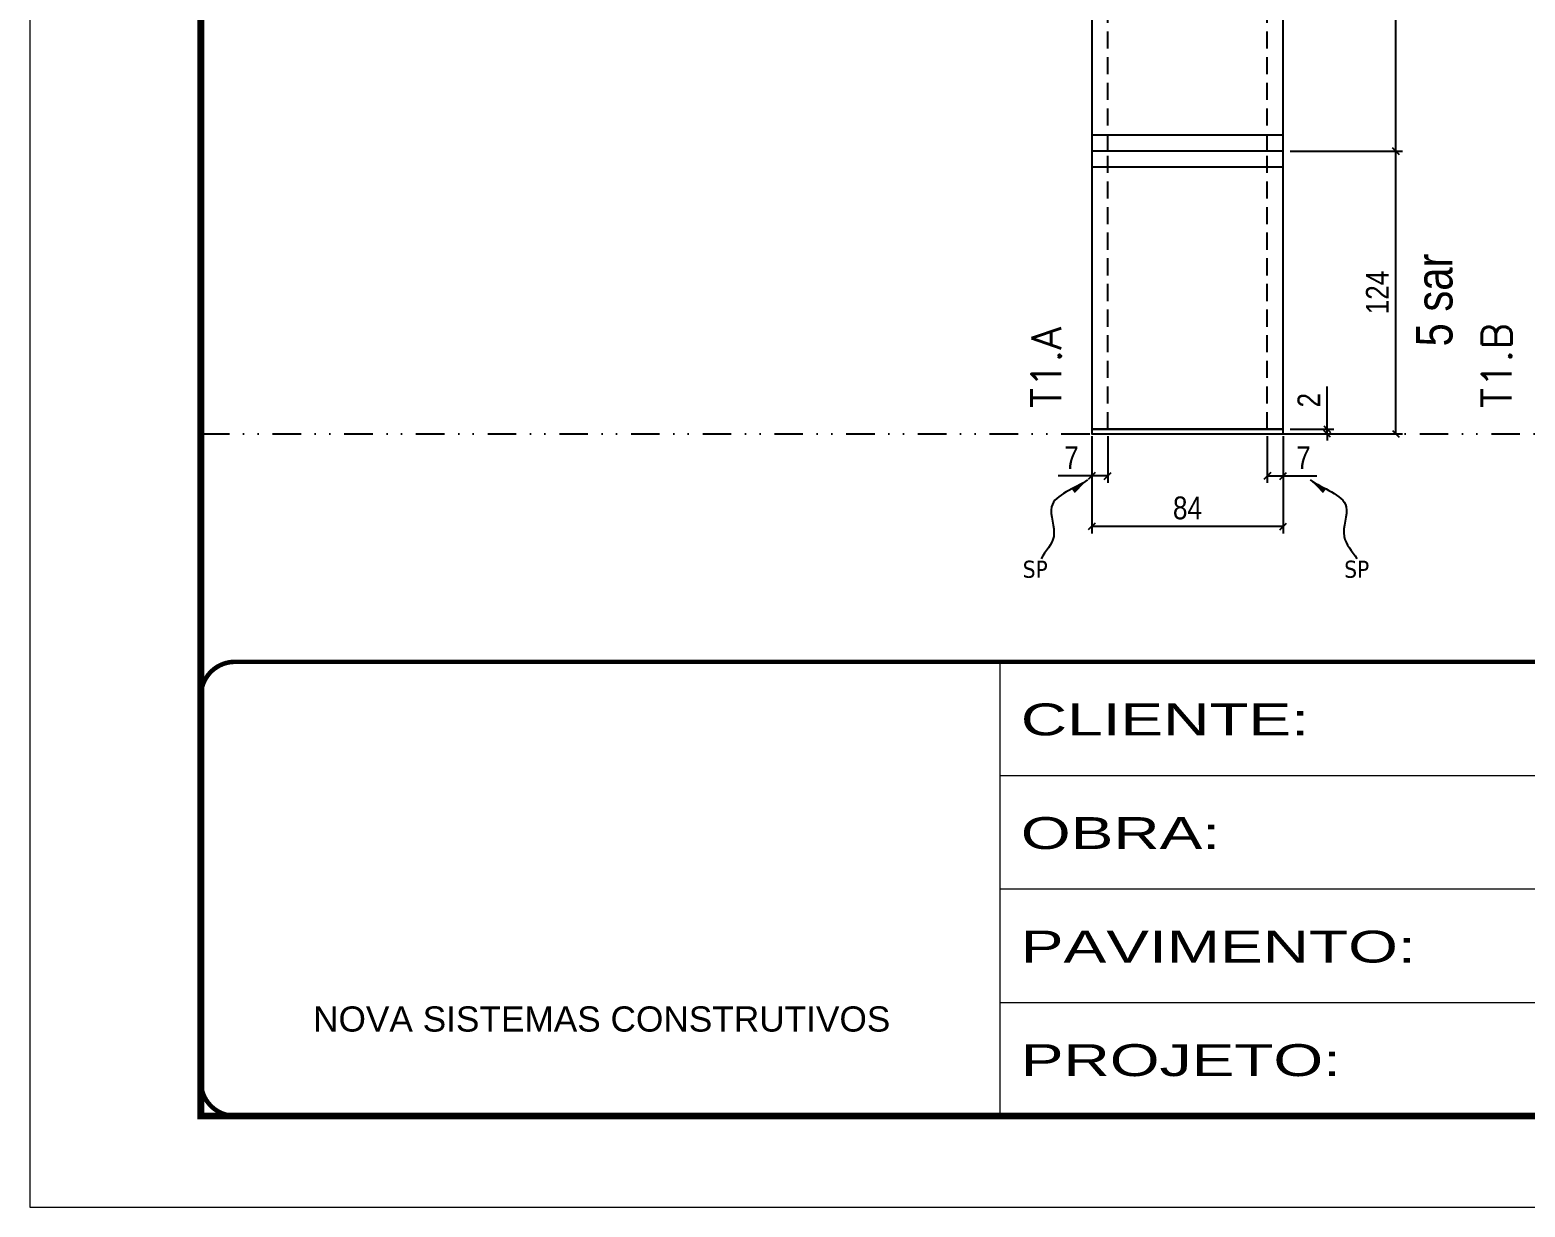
# Model space of a CAD drawing. Extents: x 14400 to 27878, y -21631 to 6985.
# Drawn here: x 17583 to 18239, y -6700 to -6183 of the extents above; entities that cross this region are included whole.
import ezdxf

# ---------------------------------------------------------------- set-up
doc = ezdxf.new("R2010")
doc.units = 0
for name, pattern in [('CONTINUO', [0]), ('DASHED', [0.75, 0.5, -0.25]), ('DIVIDE2', [0.625, 0.25, -0.125, 0, -0.125, 0, -0.125]), ('HIDDEN', [0.375, 0.25, -0.125])]:
    doc.linetypes.add(name, pattern=pattern)
for name, color, linetype in [('COTA', 241, 'Continuous'), ('NOMENCLATURA', 7, 'Continuous'), ('Nível', 160, 'Continuous'), ('Painéis', 200, 'Continuous'), ('SARR_2.2x7', 40, 'Continuous'), ('Sarrafo de Pressão', 42, 'HIDDEN'), ('texto', 7, 'Continuous')]:
    doc.layers.add(name, color=color, linetype=linetype)
for name, color, linetype, lineweight in [('Folhas', 255, 'Continuous', 9), ('SARRAFO DE PRESSAO', 251, 'DASHED', 9), ('Texto Seção', 7, 'Continuous', 15)]:
    doc.layers.add(name, color=color, linetype=linetype, lineweight=lineweight)
doc.styles.add('ARIAL', font='arial.ttf')
doc.styles.add('ARIAL_NARROW', font='ARIALN.TTF', dxfattribs={"height": 0.2})
doc.styles.add('COTA TECNICA', font='techl___.ttf', dxfattribs={"height": 10})
doc.styles.add('COTA TECNICA-50', font='techl___.ttf', dxfattribs={"height": 10})
doc.styles.add('REGUA-120', font='ROMANS.shx', dxfattribs={"height": 15})
doc.styles.get("Standard").update_dxf_attribs({"font": 'arial.ttf'})
doc.styles.add('Tecnologia', font='')
doc.styles.get('Tecnologia').set_extended_font_data('Forgotten Futurist')
doc.dimstyles.new('COTA PAINEL-50', dxfattribs={"dimtxt": 10, "dimasz": 3, "dimexe": 3, "dimexo": 3, "dimgap": 3, "dimtad": 1, "dimdec": 1, "dimzin": 12, "dimdsep": 46, "dimtxsty": 'COTA TECNICA-50', "dimblk1": 'OBLIQUE', "dimblk2": 'OBLIQUE', "dimsah": 1, "dimcen": 0.9, "dimclrd": 4, "dimclre": 4, "dimclrt": 240, "dimadec": 1, "dimazin": 3, "dimtfac": 1, "dimtdec": 1, "dimtmove": 0, "dimatfit": 3, "dimfxl": 1, "dimtolj": 1, "dimtzin": 12, "dimarcsym": 0})
doc.dimstyles.new('PAINEL', dxfattribs={"dimtxt": 10, "dimasz": 3, "dimexe": 3, "dimexo": 3, "dimgap": 3, "dimtad": 1, "dimdec": 1, "dimzin": 12, "dimdsep": 46, "dimtxsty": 'COTA TECNICA', "dimblk1": 'OBLIQUE', "dimblk2": 'OBLIQUE', "dimsah": 1, "dimcen": 0.9, "dimclrd": 4, "dimclre": 4, "dimclrt": 240, "dimadec": 1, "dimazin": 3, "dimtfac": 1, "dimtdec": 1, "dimtmove": 0, "dimatfit": 3, "dimfxl": 1, "dimtolj": 1, "dimtzin": 12, "dimarcsym": 0})
doc.dimstyles.get("Standard").update_dxf_attribs({"dimtxt": 0.18, "dimasz": 0.18, "dimexe": 0.18, "dimexo": 0.0625, "dimgap": 0.09, "dimtad": 0, "dimtih": 1, "dimtoh": 1, "dimdec": 4, "dimzin": 0, "dimdsep": 46, "dimtxsty": 'Standard', "dimcen": 0.09, "dimadec": 0, "dimazin": 0, "dimtfac": 1, "dimtdec": 4, "dimtofl": 0, "dimtmove": 0, "dimatfit": 3, "dimfxl": 1, "dimtolj": 1, "dimtzin": 0, "dimarcsym": 0})

# ---------------------------------------------------------------- blocks, each defined once
blk = doc.blocks.new('9999999999')
at = {"color": 30, "linetype": 'CONTINUO'}
for p, q in [((98564.56, 34230.21), (98564.56, 34429.45)), ((98564.56, 34379.64), (99583.98, 34379.64)), ((98564.56, 34329.83), (99487.98, 34329.83)), ((98564.56, 34280.02), (99487.98, 34280.02))]:
    blk.add_line(p, q, dxfattribs=at)
at = {"color": 30, "linetype": 'CONTINUO', "const_width": 2}
blk.add_lwpolyline([(99583.98, 34230.21), (99583.98, 34414.45, 0.414214), (99568.98, 34429.45), (98228.98, 34429.45, 0.414214), (98213.98, 34414.45), (98213.98, 34245.21, 0.414214), (98228.98, 34230.21), (99583.98, 34230.21)], format="xyb", dxfattribs=at)
at = {"layer": 'Folhas'}
blk.add_lwpolyline([(98138.98, 34190.21), (99623.98, 34190.21), (99623.98, 35240.21), (98138.98, 35240.21)], close=True, dxfattribs=at)
at = {"layer": 'Folhas', "color": 30, "const_width": 3}
blk.add_lwpolyline([(98213.98, 34230.21), (99583.98, 34230.21), (99583.98, 35200.21), (98213.98, 35200.21)], close=True, dxfattribs=at)
at = {"color": 7, "linetype": 'Continuous', "ltscale": 5, "style": 'ARIAL'}
blk.add_text('NOVA SISTEMAS CONSTRUTIVOS', height=11.0592, dxfattribs=at).set_placement((98263.19, 34267.21))
at = {"layer": 'Folhas', "color": 7, "style": 'Tecnologia', "width": 1.5}
for s, p in [('CLIENTE:', (98573.65, 34397.17)), ('OBRA:', (98573.65, 34347.31)), ('PAVIMENTO:', (98573.65, 34297.5)), ('PROJETO:', (98573.65, 34247.69))]:
    blk.add_text(s, height=14, dxfattribs=at).set_placement(p)
blk = doc.blocks.new('_Oblique')
at = {"color": 0, "linetype": 'ByBlock', "lineweight": -2}
blk.add_line((-0.5, -0.5), (0.5, 0.5), dxfattribs=at)
blk = doc.blocks.new('*D2332')
at = {"layer": 'COTA', "color": 4, "lineweight": -2, "transparency": 16777216}
for p, q in [((18049.22, -6361.32), (18049.22, -6403.99)), ((18133.22, -6361.32), (18133.22, -6403.99)), ((18133.22, -6400.99), (18049.22, -6400.99))]:
    blk.add_line(p, q, dxfattribs=at)
at = {"layer": 'Defpoints', "color": 0, "transparency": 16777216}
for p in [(18049.22, -6358.32), (18133.22, -6358.32), (18049.22, -6400.99)]:
    blk.add_point(p, dxfattribs=at)
at = {"layer": 'COTA', "color": 4, "lineweight": -2, "transparency": 16777216, "xscale": 3, "yscale": 3, "zscale": 3, "rotation": 180}
blk.add_blockref('_Oblique', (18049.22, -6400.99), dxfattribs=at)
at = {"layer": 'COTA', "color": 4, "lineweight": -2, "transparency": 16777216, "xscale": 3, "yscale": 3, "zscale": 3}
blk.add_blockref('_Oblique', (18133.22, -6400.99), dxfattribs=at)
at = {"layer": 'COTA', "color": 240, "transparency": 16777216, "insert": (18091.22, -6392.9), "char_height": 10, "attachment_point": 5, "style": 'COTA TECNICA'}
blk.add_mtext('\\A1;84', dxfattribs=at)
blk = doc.blocks.new('*D2333')
at = {"layer": 'COTA', "color": 4, "lineweight": -2, "transparency": 16777216}
for p, q in [((18126.22, -6361.32), (18126.22, -6381.83)), ((18133.22, -6363.32), (18133.22, -6381.83)), ((18126.22, -6378.83), (18133.22, -6378.83)), ((18133.22, -6378.83), (18147.95, -6378.83))]:
    blk.add_line(p, q, dxfattribs=at)
at = {"layer": 'Defpoints', "color": 0, "transparency": 16777216}
for p in [(18126.22, -6358.32), (18133.22, -6360.32), (18133.22, -6378.83)]:
    blk.add_point(p, dxfattribs=at)
at = {"layer": 'COTA', "color": 4, "lineweight": -2, "transparency": 16777216, "xscale": 3, "yscale": 3, "zscale": 3, "rotation": 180}
blk.add_blockref('_Oblique', (18126.22, -6378.83), dxfattribs=at)
at = {"layer": 'COTA', "color": 4, "lineweight": -2, "transparency": 16777216, "xscale": 3, "yscale": 3, "zscale": 3}
blk.add_blockref('_Oblique', (18133.22, -6378.83), dxfattribs=at)
at = {"layer": 'COTA', "color": 240, "transparency": 16777216, "insert": (18142.09, -6370.75), "char_height": 10, "attachment_point": 5, "style": 'COTA TECNICA-50'}
blk.add_mtext('\\A1;7', dxfattribs=at)
blk = doc.blocks.new('*D2334')
at = {"layer": 'COTA', "color": 4, "lineweight": -2, "transparency": 16777216}
for p, q in [((18056.22, -6361.32), (18056.22, -6381.83)), ((18049.22, -6363.32), (18049.22, -6381.83)), ((18049.22, -6378.83), (18034.49, -6378.83)), ((18056.22, -6378.83), (18049.22, -6378.83))]:
    blk.add_line(p, q, dxfattribs=at)
at = {"layer": 'Defpoints', "color": 0, "transparency": 16777216}
for p in [(18049.22, -6360.32), (18056.22, -6358.32), (18049.22, -6378.83)]:
    blk.add_point(p, dxfattribs=at)
at = {"layer": 'COTA', "color": 4, "lineweight": -2, "transparency": 16777216, "xscale": 3, "yscale": 3, "zscale": 3, "rotation": 180}
blk.add_blockref('_Oblique', (18049.22, -6378.83), dxfattribs=at)
at = {"layer": 'COTA', "color": 4, "lineweight": -2, "transparency": 16777216, "xscale": 3, "yscale": 3, "zscale": 3}
blk.add_blockref('_Oblique', (18056.22, -6378.83), dxfattribs=at)
at = {"layer": 'COTA', "color": 240, "transparency": 16777216, "insert": (18040.35, -6370.75), "char_height": 10, "attachment_point": 5, "style": 'COTA TECNICA-50'}
blk.add_mtext('\\A1;7', dxfattribs=at)
blk = doc.blocks.new('*D2336')
at = {"layer": 'COTA', "color": 4, "linetype": 'ByBlock', "lineweight": -2, "transparency": 16777216}
for p, q in [((18136.22, -6236.32), (18185.59, -6236.32)), ((18182.59, -6360.32), (18182.59, -6236.32)), ((18136.22, -6360.32), (18185.59, -6360.32))]:
    blk.add_line(p, q, dxfattribs=at)
at = {"layer": 'Defpoints', "color": 0, "linetype": 'ByBlock', "transparency": 16777216}
for p in [(18133.22, -6236.32), (18182.59, -6236.32), (18133.22, -6360.32)]:
    blk.add_point(p, dxfattribs=at)
at = {"layer": 'COTA', "color": 4, "linetype": 'ByBlock', "lineweight": -2, "transparency": 16777216, "xscale": 3, "yscale": 3, "zscale": 3}
for p, rotation in [((18182.59, -6236.32), 90), ((18182.59, -6360.32), 270)]:
    blk.add_blockref('_Oblique', p, dxfattribs=dict(at, rotation=rotation))
at = {"layer": 'COTA', "color": 240, "linetype": 'ByBlock', "transparency": 16777216, "insert": (18174.51, -6298.32), "char_height": 10, "attachment_point": 5, "rotation": 90, "style": 'COTA TECNICA'}
blk.add_mtext('\\A1;124', dxfattribs=at)
blk = doc.blocks.new('*D2335')
at = {"layer": 'COTA', "color": 4, "lineweight": -2, "transparency": 16777216}
for p, q in [((18152.48, -6358.32), (18152.48, -6339.51)), ((18136.22, -6358.32), (18155.48, -6358.32)), ((18136.22, -6360.32), (18155.48, -6360.32)), ((18152.48, -6360.32), (18152.48, -6358.32)), ((18152.48, -6360.32), (18152.48, -6363.32))]:
    blk.add_line(p, q, dxfattribs=at)
at = {"layer": 'Defpoints', "color": 0, "transparency": 16777216}
for p in [(18133.22, -6358.32), (18133.22, -6360.32), (18152.48, -6360.32)]:
    blk.add_point(p, dxfattribs=at)
at = {"layer": 'COTA', "color": 4, "lineweight": -2, "transparency": 16777216, "xscale": 3, "yscale": 3, "zscale": 3}
for p, rotation in [((18152.48, -6358.32), 270), ((18152.48, -6360.32), 90)]:
    blk.add_blockref('_Oblique', p, dxfattribs=dict(at, rotation=rotation))
at = {"layer": 'COTA', "color": 240, "transparency": 16777216, "insert": (18144.48, -6345.57), "char_height": 10, "attachment_point": 5, "rotation": 90, "style": 'COTA TECNICA-50'}
blk.add_mtext('\\A1;2', dxfattribs=at)
blk = doc.blocks.new('*D2337')
at = {"layer": 'COTA', "color": 4, "linetype": 'ByBlock', "lineweight": -2, "transparency": 16777216}
for p, q in [((18136.22, -6236.32), (18185.59, -6236.32)), ((18182.59, -6360.32), (18182.59, -6236.32)), ((18136.22, -6360.32), (18185.59, -6360.32))]:
    blk.add_line(p, q, dxfattribs=at)
at = {"layer": 'Defpoints', "color": 0, "linetype": 'ByBlock', "transparency": 16777216}
for p in [(18133.22, -6236.32), (18182.59, -6236.32), (18133.22, -6360.32)]:
    blk.add_point(p, dxfattribs=at)
at = {"layer": 'COTA', "color": 4, "linetype": 'ByBlock', "lineweight": -2, "transparency": 16777216, "xscale": 3, "yscale": 3, "zscale": 3}
for p, rotation in [((18182.59, -6236.32), 90), ((18182.59, -6360.32), 270)]:
    blk.add_blockref('_Oblique', p, dxfattribs=dict(at, rotation=rotation))
at = {"layer": 'COTA', "color": 240, "linetype": 'ByBlock', "transparency": 16777216, "insert": (18174.51, -6298.32), "char_height": 10, "attachment_point": 5, "rotation": 90, "style": 'COTA TECNICA'}
blk.add_mtext('\\A1;124', dxfattribs=at)
blk = doc.blocks.new('*D2339')
at = {"layer": 'COTA', "color": 4, "lineweight": -2, "transparency": 16777216}
for p, q in [((18132.72, -6068.32), (18185.59, -6068.32)), ((18182.59, -6236.32), (18182.59, -6068.32)), ((18136.22, -6236.32), (18185.59, -6236.32))]:
    blk.add_line(p, q, dxfattribs=at)
at = {"layer": 'Defpoints', "color": 0, "transparency": 16777216}
for p in [(18129.72, -6068.32), (18182.59, -6068.32), (18133.22, -6236.32)]:
    blk.add_point(p, dxfattribs=at)
at = {"layer": 'COTA', "color": 4, "lineweight": -2, "transparency": 16777216, "xscale": 3, "yscale": 3, "zscale": 3}
for p, rotation in [((18182.59, -6068.32), 90), ((18182.59, -6236.32), 270)]:
    blk.add_blockref('_Oblique', p, dxfattribs=dict(at, rotation=rotation))
at = {"layer": 'COTA', "color": 240, "transparency": 16777216, "insert": (18174.46, -6152.32), "char_height": 10, "attachment_point": 5, "rotation": 90, "style": 'COTA TECNICA'}
blk.add_mtext('\\A1;168', dxfattribs=at)

msp = doc.modelspace()

# ---------------------------------------------------------------- linework, layer by layer
at = {"layer": 'Nível', "color": 4, "linetype": 'DIVIDE2', "ltscale": 50}
msp.add_line((17658.467, -6360.316), (19028.467, -6360.316), dxfattribs=at)
at = {"layer": 'Painéis'}
for p, q in [((18049.22, -6118.316), (18049.22, -6358.316)), ((18133.22, -6358.316), (18133.22, -6118.316)), ((18133.22, -6236.316), (18049.22, -6236.316)), ((18049.22, -6358.316), (18133.22, -6358.316))]:
    msp.add_line(p, q, dxfattribs=at)
msp.add_lwpolyline([(18133.22, -6358.316), (18049.22, -6358.316), (18049.22, -6360.316), (18133.22, -6360.316)], close=True, dxfattribs=at)
at = {"layer": 'SARR_2.2x7'}
for p, q in [((18133.22, -6229.316), (18049.22, -6229.316)), ((18133.22, -6243.316), (18049.22, -6243.316))]:
    msp.add_line(p, q, dxfattribs=at)
at = {"layer": 'Sarrafo de Pressão', "ltscale": 30}
for p, q in [((18056.22, -6236.316), (18056.22, -6118.316)), ((18126.22, -6236.316), (18126.22, -6118.316)), ((18056.22, -6358.316), (18056.22, -6236.316)), ((18126.22, -6358.316), (18126.22, -6236.316))]:
    msp.add_line(p, q, dxfattribs=at)

# ---------------------------------------------------------------- block references
at = {"layer": 'SARRAFO DE PRESSAO', "color": 6, "linetype": 'ByBlock'}
msp.add_blockref('9999999999', (-80555.511, -40889.804), dxfattribs=at)

# ---------------------------------------------------------------- texts
at = {"layer": 'NOMENCLATURA', "style": 'ARIAL_NARROW'}
msp.add_text('5 sar', height=16, rotation=90, dxfattribs=at).set_placement((18207.463, -6321.992))
at = {"layer": 'texto', "color": 0, "char_height": 7.5, "attachment_point": 5}
for insert in [(18024.443, -6419.807), (18165.467, -6419.807)]:
    msp.add_mtext('{\\fTahoma|b0|i0|c0|p34;\\C4;SP}', dxfattribs=dict(at, insert=insert))
at = {"layer": 'Texto Seção', "char_height": 13, "width": 285.32988, "attachment_point": 7, "rotation": 90, "style": 'REGUA-120'}
for s, insert in [('T1.A', (18035.749, -6349.064)), ('T1.B', (18233.331, -6349.064))]:
    msp.add_mtext(s, dxfattribs=dict(at, insert=insert))

# ---------------------------------------------------------------- dimensions: what is measured, and where the dimension line sits
at = {"layer": 'COTA'}
for base, p1, p2, angle, dimstyle, picture, middle in [((18182.587, -6068.316), (18133.22, -6236.316), (18129.72, -6068.316), 90, 'PAINEL', '*D2339', (18174.463, -6152.316)), ((18049.22, -6378.826), (18056.22, -6358.316), (18049.22, -6360.316), 180, 'COTA PAINEL-50', '*D2334', (18040.354, -6370.753))]:
    dim = msp.add_linear_dim(base=base, p1=p1, p2=p2, angle=angle, dimstyle=dimstyle, dxfattribs=at)
    dim.commit()
    dim.dimension.update_dxf_attribs({"geometry": picture, "text_midpoint": middle})
at = {"layer": 'COTA', "linetype": 'ByBlock'}
for picture in ['*D2336', '*D2337']:
    dim = msp.add_aligned_dim(p1=(18133.22, -6360.316), p2=(18133.22, -6236.316), distance=-49.367, dimstyle='PAINEL', dxfattribs=at)
    dim.commit()
    dim.dimension.update_dxf_attribs({"geometry": picture, "text_midpoint": (18174.514, -6298.316)})
at = {"layer": 'COTA'}
dim = msp.add_linear_dim(base=(18152.478, -6360.316), p1=(18133.22, -6358.316), p2=(18133.22, -6360.316), angle=90, dimstyle='COTA PAINEL-50', dxfattribs=at)
dim.commit()
dim.dimension.update_dxf_attribs({"geometry": '*D2335', "text_midpoint": (18152.478, -6345.569), "dimtype": 160})
dim = msp.add_linear_dim(base=(18049.22, -6400.994), p1=(18133.22, -6358.316), p2=(18049.22, -6358.316), angle=180, dimstyle='PAINEL', override={"dimarcsym": 2}, dxfattribs=at)
dim.commit()
dim.dimension.update_dxf_attribs({"geometry": '*D2332', "text_midpoint": (18091.22, -6392.899)})
dim = msp.add_linear_dim(base=(18133.22, -6378.826), p1=(18126.22, -6358.316), p2=(18133.22, -6360.316), dimstyle='COTA PAINEL-50', dxfattribs=at)
dim.commit()
dim.dimension.update_dxf_attribs({"geometry": '*D2333', "text_midpoint": (18142.085, -6370.753)})

# ---------------------------------------------------------------- leaders
at = {"layer": 'COTA', "path_type": 1}
for points in [[(18047.391, -6380.496), (18031.606, -6392.332), (18032.531, -6405.338), (18026.978, -6415.12)], [(18145.049, -6380.496), (18160.834, -6392.332), (18159.909, -6405.338), (18165.462, -6415.12)]]:
    msp.add_leader(points, dimstyle='Standard', override={"dimasz": 8}, dxfattribs=at)

doc.saveas('drawing.dxf')
